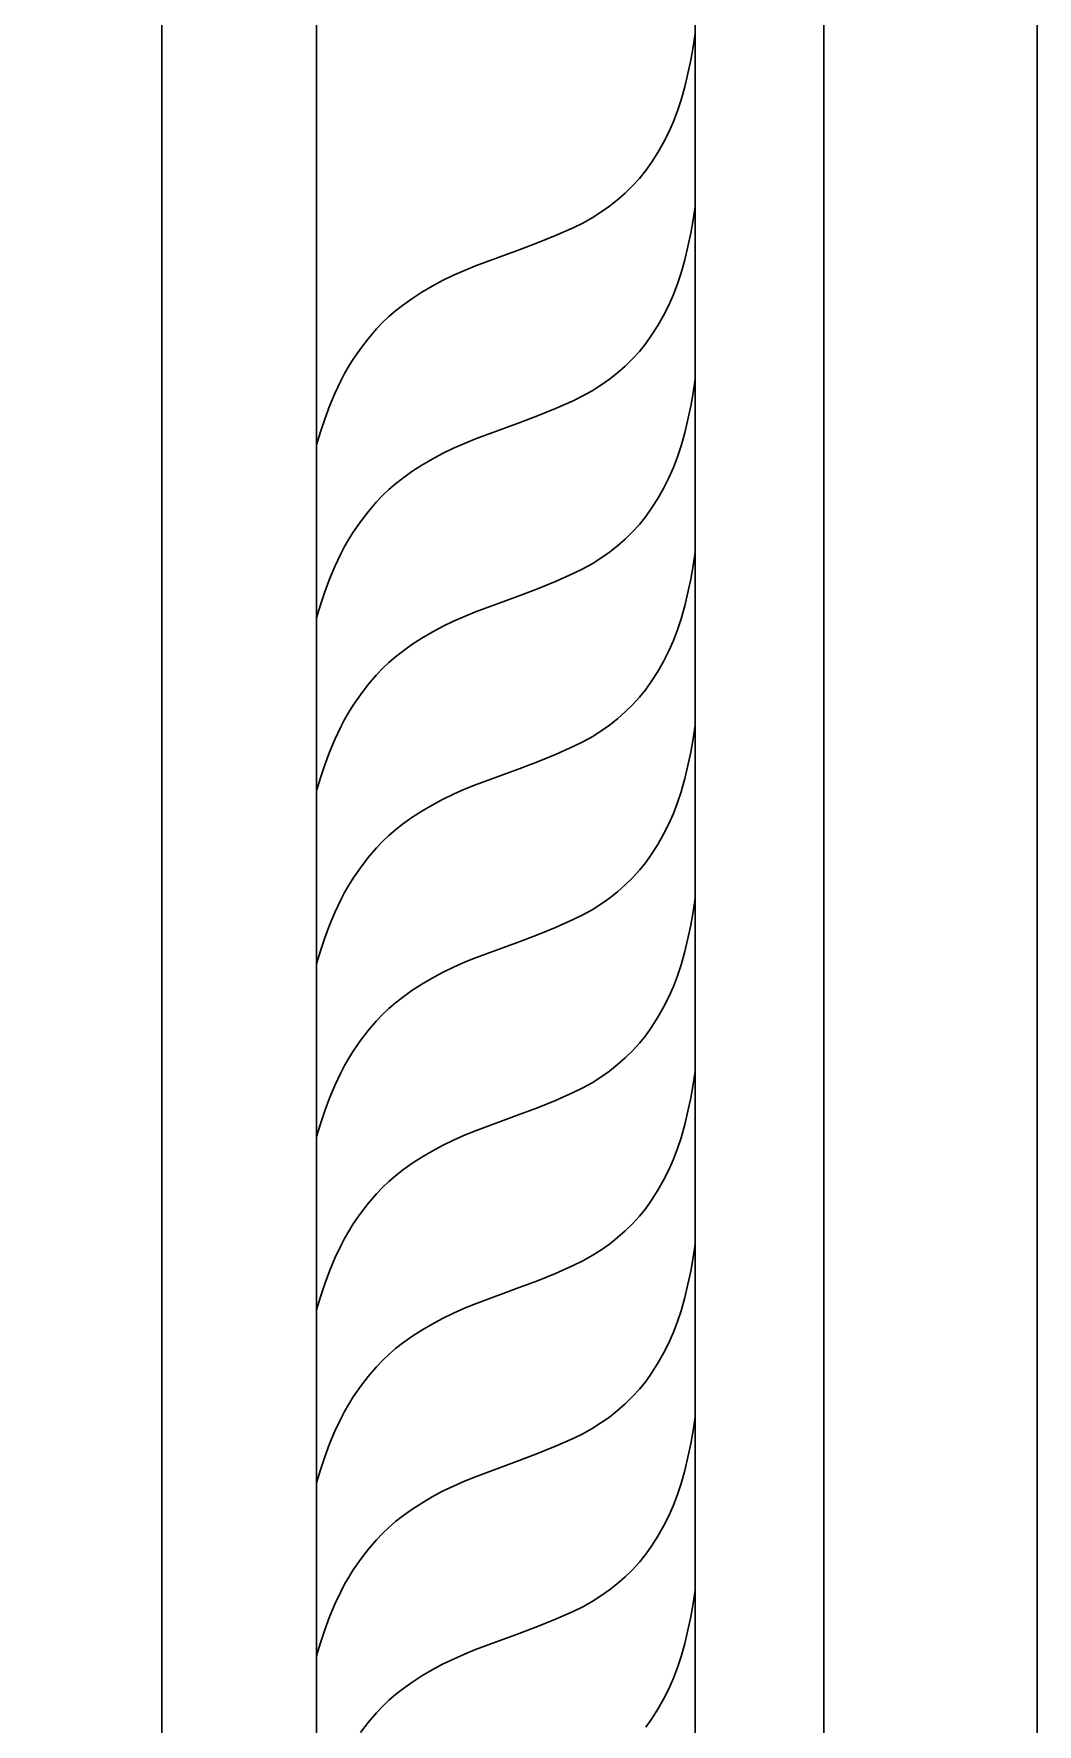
# Model space of a CAD drawing. Header units: millimetres. Extents: x 5940 to 9066, y 1327 to 3250.
# Drawn here: x 8033.6 to 8166.1, y 2106.8 to 2330 of the extents above; entities that cross this region are included whole.
import ezdxf

# ---------------------------------------------------------------- set-up
doc = ezdxf.new("R2010")
doc.units = ezdxf.units.MM
doc.layers.add('Default Layer', color=7, linetype='Continuous', lineweight=30)

msp = doc.modelspace()

# ---------------------------------------------------------------- linework, layer by layer
at = {"layer": 'Default Layer', "color": 18, "lineweight": 30, "true_color": 0x000000}
for points in [[(7506.14, 3245.1), (7506.14, 1415.1), (7506.14, 1415.1), (8166.14, 1415.1), (8166.14, 1415.1), (8166.14, 3245.1), (8166.14, 3245.1), (7506.14, 3245.1)], [(8050.57, 1415.1), (8050.57, 1798.18), (8050.57, 1798.18), (8050.57, 2064.18), (8050.57, 2064.18), (8050.57, 2330.1), (8050.57, 2330.1), (8050.57, 2596.02), (8050.57, 2596.02), (8050.57, 2862.02), (8050.57, 2862.02), (8050.57, 3245.1)], [(8070.99, 1415.1), (8070.99, 1798.18), (8070.99, 1798.18), (8070.99, 2064.18), (8070.99, 2064.18), (8070.99, 2330.1), (8070.99, 2330.1), (8070.99, 2596.02), (8070.99, 2596.02), (8070.99, 2862.02), (8070.99, 2862.02), (8070.99, 3245.1)], [(8070.99, 2275.75), (8071.49, 2277.47), (8072.07, 2279.18), (8072.7, 2280.87), (8073.4, 2282.55), (8074.17, 2284.2), (8074.17, 2284.2), (8074.67, 2285.18), (8075.22, 2286.14), (8075.82, 2287.08), (8075.82, 2287.08), (8076.79, 2288.45), (8077.81, 2289.78), (8078.9, 2291.07), (8078.9, 2291.07), (8079.68, 2291.91), (8080.51, 2292.7), (8081.39, 2293.46), (8082.31, 2294.18), (8082.31, 2294.18), (8083.58, 2295.07), (8084.89, 2295.92), (8086.24, 2296.71), (8087.63, 2297.46), (8089.05, 2298.16), (8090.5, 2298.8), (8091.98, 2299.39), (8091.98, 2299.39), (8097.75, 2301.52), (8097.75, 2301.52), (8100.16, 2302.43), (8102.54, 2303.4), (8104.88, 2304.44), (8104.88, 2304.44), (8106.15, 2305.06), (8107.37, 2305.74), (8108.54, 2306.48), (8109.66, 2307.27), (8110.73, 2308.12), (8111.75, 2309.01), (8112.71, 2309.96), (8113.61, 2310.95), (8114.44, 2311.99), (8115.22, 2313.07), (8115.22, 2313.07), (8116.05, 2314.37), (8116.81, 2315.71), (8117.49, 2317.07), (8118.11, 2318.46), (8118.65, 2319.88), (8119.11, 2321.32), (8119.11, 2321.32), (8119.59, 2323.05), (8120.02, 2324.8), (8120.39, 2326.56), (8120.71, 2328.32), (8120.97, 2330.1)], [(8070.99, 2252.91), (8071.49, 2254.63), (8072.07, 2256.34), (8072.7, 2258.03), (8073.4, 2259.71), (8074.17, 2261.36), (8074.17, 2261.36), (8074.67, 2262.34), (8075.22, 2263.3), (8075.82, 2264.24), (8075.82, 2264.24), (8076.79, 2265.61), (8077.81, 2266.94), (8078.9, 2268.23), (8078.9, 2268.23), (8079.68, 2269.07), (8080.51, 2269.86), (8081.39, 2270.62), (8082.31, 2271.34), (8082.31, 2271.34), (8083.58, 2272.23), (8084.89, 2273.08), (8086.24, 2273.87), (8087.63, 2274.62), (8089.05, 2275.32), (8090.5, 2275.96), (8091.98, 2276.55), (8091.98, 2276.55), (8097.75, 2278.68), (8097.75, 2278.68), (8100.16, 2279.59), (8102.54, 2280.56), (8104.88, 2281.6), (8104.88, 2281.6), (8106.15, 2282.22), (8107.37, 2282.9), (8108.54, 2283.64), (8109.66, 2284.43), (8110.73, 2285.28), (8111.75, 2286.17), (8112.71, 2287.12), (8113.61, 2288.11), (8114.44, 2289.15), (8115.22, 2290.23), (8115.22, 2290.23), (8116.05, 2291.53), (8116.81, 2292.86), (8117.49, 2294.23), (8118.11, 2295.62), (8118.65, 2297.04), (8119.11, 2298.47), (8119.11, 2298.47), (8119.59, 2300.21), (8120.02, 2301.96), (8120.39, 2303.72), (8120.71, 2305.48), (8120.97, 2307.26)], [(8070.99, 2230.06), (8071.49, 2231.79), (8072.07, 2233.5), (8072.7, 2235.2), (8073.4, 2236.87), (8074.17, 2238.52), (8074.17, 2238.52), (8074.67, 2239.5), (8075.22, 2240.46), (8075.82, 2241.4), (8075.82, 2241.4), (8076.79, 2242.77), (8077.81, 2244.1), (8078.9, 2245.39), (8078.9, 2245.39), (8079.68, 2246.22), (8080.51, 2247.02), (8081.39, 2247.78), (8082.31, 2248.5), (8082.31, 2248.5), (8083.58, 2249.39), (8084.89, 2250.24), (8086.24, 2251.03), (8087.63, 2251.78), (8089.05, 2252.47), (8090.5, 2253.12), (8091.98, 2253.71), (8091.98, 2253.71), (8097.75, 2255.84), (8097.75, 2255.84), (8100.16, 2256.75), (8102.54, 2257.72), (8104.88, 2258.76), (8104.88, 2258.76), (8106.15, 2259.38), (8107.37, 2260.06), (8108.54, 2260.8), (8109.66, 2261.59), (8110.73, 2262.44), (8111.75, 2263.33), (8112.71, 2264.28), (8113.61, 2265.27), (8114.44, 2266.31), (8115.22, 2267.39), (8115.22, 2267.39), (8116.05, 2268.69), (8116.81, 2270.02), (8117.49, 2271.39), (8118.11, 2272.78), (8118.65, 2274.2), (8119.11, 2275.63), (8119.11, 2275.63), (8119.59, 2277.37), (8120.02, 2279.12), (8120.39, 2280.88), (8120.71, 2282.64), (8120.97, 2284.42)], [(8070.99, 2207.22), (8071.49, 2208.95), (8072.07, 2210.66), (8072.7, 2212.35), (8073.4, 2214.03), (8074.17, 2215.68), (8074.17, 2215.68), (8074.67, 2216.66), (8075.22, 2217.62), (8075.82, 2218.56), (8075.82, 2218.56), (8076.79, 2219.93), (8077.81, 2221.26), (8078.9, 2222.55), (8078.9, 2222.55), (8079.68, 2223.38), (8080.51, 2224.18), (8081.39, 2224.94), (8082.31, 2225.66), (8082.31, 2225.66), (8083.58, 2226.55), (8084.89, 2227.4), (8086.24, 2228.19), (8087.63, 2228.94), (8089.05, 2229.63), (8090.5, 2230.28), (8091.98, 2230.87), (8091.98, 2230.87), (8097.75, 2233), (8097.75, 2233), (8100.16, 2233.91), (8102.54, 2234.88), (8104.88, 2235.92), (8104.88, 2235.92), (8106.15, 2236.54), (8107.37, 2237.22), (8108.54, 2237.96), (8109.66, 2238.75), (8110.73, 2239.6), (8111.75, 2240.49), (8112.71, 2241.44), (8113.61, 2242.43), (8114.44, 2243.47), (8115.22, 2244.55), (8115.22, 2244.55), (8116.05, 2245.85), (8116.81, 2247.18), (8117.49, 2248.55), (8118.11, 2249.94), (8118.65, 2251.36), (8119.11, 2252.79), (8119.11, 2252.79), (8119.59, 2254.53), (8120.02, 2256.28), (8120.39, 2258.04), (8120.71, 2259.8), (8120.97, 2261.58)], [(8070.99, 2184.38), (8071.49, 2186.11), (8072.07, 2187.82), (8072.7, 2189.51), (8073.4, 2191.18), (8074.17, 2192.84), (8074.17, 2192.84), (8074.67, 2193.82), (8075.22, 2194.78), (8075.82, 2195.72), (8075.82, 2195.72), (8076.79, 2197.09), (8077.81, 2198.42), (8078.9, 2199.71), (8078.9, 2199.71), (8079.68, 2200.54), (8080.51, 2201.34), (8081.39, 2202.1), (8082.31, 2202.81), (8082.31, 2202.81), (8083.58, 2203.71), (8084.89, 2204.55), (8086.24, 2205.35), (8087.63, 2206.1), (8089.05, 2206.79), (8090.5, 2207.44), (8091.98, 2208.03), (8091.98, 2208.03), (8097.75, 2210.16), (8097.75, 2210.16), (8100.16, 2211.07), (8102.54, 2212.04), (8104.88, 2213.08), (8104.88, 2213.08), (8106.15, 2213.7), (8107.37, 2214.38), (8108.54, 2215.12), (8109.66, 2215.91), (8110.73, 2216.76), (8111.75, 2217.65), (8112.71, 2218.6), (8113.61, 2219.59), (8114.44, 2220.63), (8115.22, 2221.7), (8115.22, 2221.7), (8116.05, 2223.01), (8116.81, 2224.34), (8117.49, 2225.71), (8118.11, 2227.1), (8118.65, 2228.52), (8119.11, 2229.95), (8119.11, 2229.95), (8119.59, 2231.69), (8120.02, 2233.44), (8120.39, 2235.2), (8120.71, 2236.96), (8120.97, 2238.74)], [(8070.99, 2161.54), (8071.49, 2163.27), (8072.07, 2164.98), (8072.7, 2166.67), (8073.4, 2168.35), (8074.17, 2170), (8074.17, 2170), (8074.67, 2170.98), (8075.22, 2171.94), (8075.82, 2172.88), (8075.82, 2172.88), (8076.79, 2174.25), (8077.81, 2175.58), (8078.9, 2176.87), (8078.9, 2176.87), (8079.68, 2177.7), (8080.51, 2178.5), (8081.39, 2179.26), (8082.31, 2179.97), (8082.31, 2179.97), (8083.58, 2180.87), (8084.89, 2181.71), (8086.24, 2182.51), (8087.63, 2183.26), (8089.05, 2183.95), (8090.5, 2184.6), (8091.98, 2185.19), (8091.98, 2185.19), (8097.75, 2187.32), (8097.75, 2187.32), (8100.16, 2188.23), (8102.54, 2189.2), (8104.88, 2190.24), (8104.88, 2190.24), (8106.15, 2190.86), (8107.37, 2191.54), (8108.54, 2192.28), (8109.66, 2193.07), (8110.73, 2193.92), (8111.75, 2194.81), (8112.71, 2195.76), (8113.61, 2196.75), (8114.44, 2197.78), (8115.22, 2198.86), (8115.22, 2198.86), (8116.05, 2200.17), (8116.81, 2201.5), (8117.49, 2202.87), (8118.11, 2204.26), (8118.65, 2205.67), (8119.11, 2207.11), (8119.11, 2207.11), (8119.59, 2208.85), (8120.02, 2210.6), (8120.39, 2212.36), (8120.71, 2214.12), (8120.97, 2215.9)], [(8070.99, 2138.7), (8071.49, 2140.43), (8072.07, 2142.14), (8072.7, 2143.83), (8073.4, 2145.51), (8074.17, 2147.16), (8074.17, 2147.16), (8074.67, 2148.14), (8075.22, 2149.1), (8075.82, 2150.04), (8075.82, 2150.04), (8076.79, 2151.41), (8077.81, 2152.74), (8078.9, 2154.03), (8078.9, 2154.03), (8079.68, 2154.86), (8080.51, 2155.66), (8081.39, 2156.42), (8082.31, 2157.13), (8082.31, 2157.13), (8083.58, 2158.03), (8084.89, 2158.87), (8086.24, 2159.67), (8087.63, 2160.42), (8089.05, 2161.11), (8090.5, 2161.76), (8091.98, 2162.35), (8091.98, 2162.35), (8097.75, 2164.48), (8097.75, 2164.48), (8100.16, 2165.39), (8102.54, 2166.36), (8104.88, 2167.4), (8104.88, 2167.4), (8106.15, 2168.02), (8107.37, 2168.7), (8108.54, 2169.44), (8109.66, 2170.23), (8110.73, 2171.08), (8111.75, 2171.97), (8112.71, 2172.92), (8113.61, 2173.91), (8114.44, 2174.94), (8115.22, 2176.02), (8115.22, 2176.02), (8116.05, 2177.33), (8116.81, 2178.66), (8117.49, 2180.03), (8118.11, 2181.42), (8118.65, 2182.83), (8119.11, 2184.27), (8119.11, 2184.27), (8119.59, 2186.01), (8120.02, 2187.76), (8120.39, 2189.52), (8120.71, 2191.28), (8120.97, 2193.06)], [(8070.99, 2115.86), (8071.49, 2117.59), (8072.07, 2119.3), (8072.7, 2120.99), (8073.4, 2122.66), (8074.17, 2124.31), (8074.17, 2124.31), (8074.67, 2125.3), (8075.22, 2126.26), (8075.82, 2127.2), (8075.82, 2127.2), (8076.79, 2128.57), (8077.81, 2129.9), (8078.9, 2131.19), (8078.9, 2131.19), (8079.68, 2132.02), (8080.51, 2132.82), (8081.39, 2133.58), (8082.31, 2134.29), (8082.31, 2134.29), (8083.58, 2135.19), (8084.89, 2136.03), (8086.24, 2136.83), (8087.63, 2137.58), (8089.05, 2138.27), (8090.5, 2138.92), (8091.98, 2139.51), (8091.98, 2139.51), (8097.75, 2141.64), (8097.75, 2141.64), (8100.16, 2142.55), (8102.54, 2143.52), (8104.88, 2144.56), (8104.88, 2144.56), (8106.15, 2145.18), (8107.37, 2145.86), (8108.54, 2146.6), (8109.66, 2147.39), (8110.73, 2148.23), (8111.75, 2149.13), (8112.71, 2150.08), (8113.61, 2151.07), (8114.44, 2152.1), (8115.22, 2153.18), (8115.22, 2153.18), (8116.05, 2154.49), (8116.81, 2155.82), (8117.49, 2157.19), (8118.11, 2158.58), (8118.65, 2159.99), (8119.11, 2161.43), (8119.11, 2161.43), (8119.59, 2163.17), (8120.02, 2164.92), (8120.39, 2166.67), (8120.71, 2168.44), (8120.97, 2170.21)], [(8076.79, 2105.73), (8077.81, 2107.06), (8078.9, 2108.34), (8078.9, 2108.34), (8079.68, 2109.18), (8080.51, 2109.98), (8081.39, 2110.74), (8082.31, 2111.45), (8082.31, 2111.45), (8083.58, 2112.35), (8084.89, 2113.19), (8086.24, 2113.99), (8087.63, 2114.74), (8089.05, 2115.43), (8090.5, 2116.08), (8091.98, 2116.67), (8091.98, 2116.67), (8097.75, 2118.8), (8097.75, 2118.8), (8100.16, 2119.71), (8102.54, 2120.68), (8104.88, 2121.72), (8104.88, 2121.72), (8106.15, 2122.34), (8107.37, 2123.02), (8108.54, 2123.76), (8109.66, 2124.55), (8110.73, 2125.39), (8111.75, 2126.29), (8112.71, 2127.23), (8113.61, 2128.23), (8114.44, 2129.26), (8115.22, 2130.34), (8115.22, 2130.34), (8116.05, 2131.65), (8116.81, 2132.98), (8117.49, 2134.35), (8118.11, 2135.74), (8118.65, 2137.15), (8119.11, 2138.59), (8119.11, 2138.59), (8119.59, 2140.33), (8120.02, 2142.08), (8120.39, 2143.83), (8120.71, 2145.6), (8120.97, 2147.37)], [(8114.44, 2106.42), (8115.22, 2107.5), (8115.22, 2107.5), (8116.05, 2108.81), (8116.81, 2110.14), (8117.49, 2111.51), (8118.11, 2112.9), (8118.65, 2114.31), (8119.11, 2115.75), (8119.11, 2115.75), (8119.59, 2117.49), (8120.02, 2119.24), (8120.39, 2120.99), (8120.71, 2122.76), (8120.97, 2124.53)]]:
    msp.add_lwpolyline(points, dxfattribs=at)
for points in [[(8120.97, 1415.1, 0), (8120.97, 1923.05, 0), (8120.97, 2577.83, 0), (8120.97, 3245.1, 0)], [(8137.97, 1415.1, 0), (8137.97, 1923.05, 0), (8137.97, 2577.83, 0), (8137.97, 3245.1, 0)]]:
    msp.add_polyline3d(points, dxfattribs=at)

doc.saveas('drawing.dxf')
